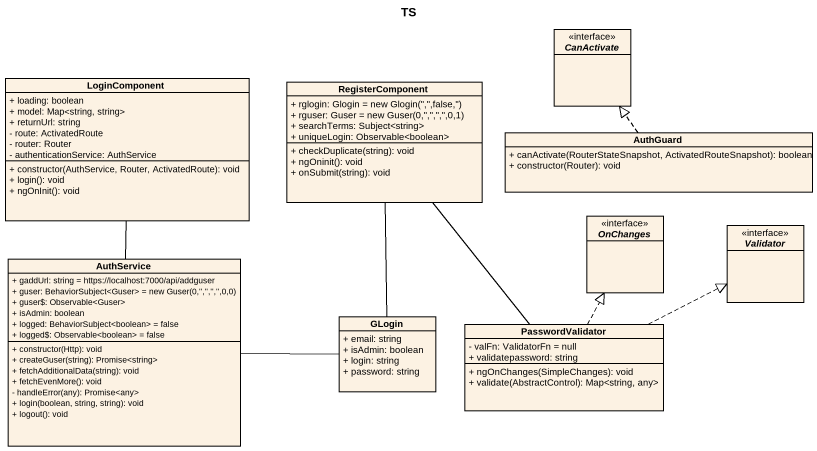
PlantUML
@startuml
title TS
hide circle
hide empty members
skinparam classAttributeIconSize 0
interface CanActivate <<interface>>
class LoginComponent {
  + loading: boolean
  + model: Map<string, string>
  + returnUrl: string
  - route: ActivatedRoute
  - router: Router
  - authenticationService: AuthService
  + constructor(AuthService, Router, ActivatedRoute): void
  + login(): void
  + ngOnInit(): void
}
class RegisterComponent {
  {field} + rglogin: Glogin = new Glogin('','',false,'')
  {field} + rguser: Guser = new Guser(0,'','','','',0,1)
  + searchTerms: Subject<string>
  + uniqueLogin: Observable<boolean>
  + checkDuplicate(string): void
  + ngOninit(): void
  + onSubmit(string): void
}
class AuthGuard {
  + canActivate(RouterStateSnapshot, ActivatedRouteSnapshot): boolean
  + constructor(Router): void
}
interface OnChanges <<interface>>
interface Validator <<interface>>
class AuthService {
  + gaddUrl: string = https://localhost:7000/api/addguser
  {field} + guser: BehaviorSubject<Guser> = new Guser(0,'','','','',0,0)
  + guser$: Observable<Guser>
  + isAdmin: boolean
  + logged: BehaviorSubject<boolean> = false
  + logged$: Observable<boolean> = false
  + constructor(Http): void
  + createGuser(string): Promise<string>
  + fetchAdditionalData(string): void
  + fetchEvenMore(): void
  - handleError(any): Promise<any>
  + login(boolean, string, string): void
  + logout(): void
}
class GLogin {
  + email: string
  + isAdmin: boolean
  + login: string
  + password: string
}
class PasswordValidator {
  - valFn: ValidatorFn = null
  + validatepassword: string
  + ngOnChanges(SimpleChanges): void
  + validate(AbstractControl): Map<string, any>
}
RegisterComponent -- PasswordValidator
AuthGuard .up.|> CanActivate
AuthService -up- LoginComponent
GLogin -up- RegisterComponent
GLogin -left- AuthService
PasswordValidator .up.|> OnChanges
PasswordValidator .right.|> Validator
@enduml
